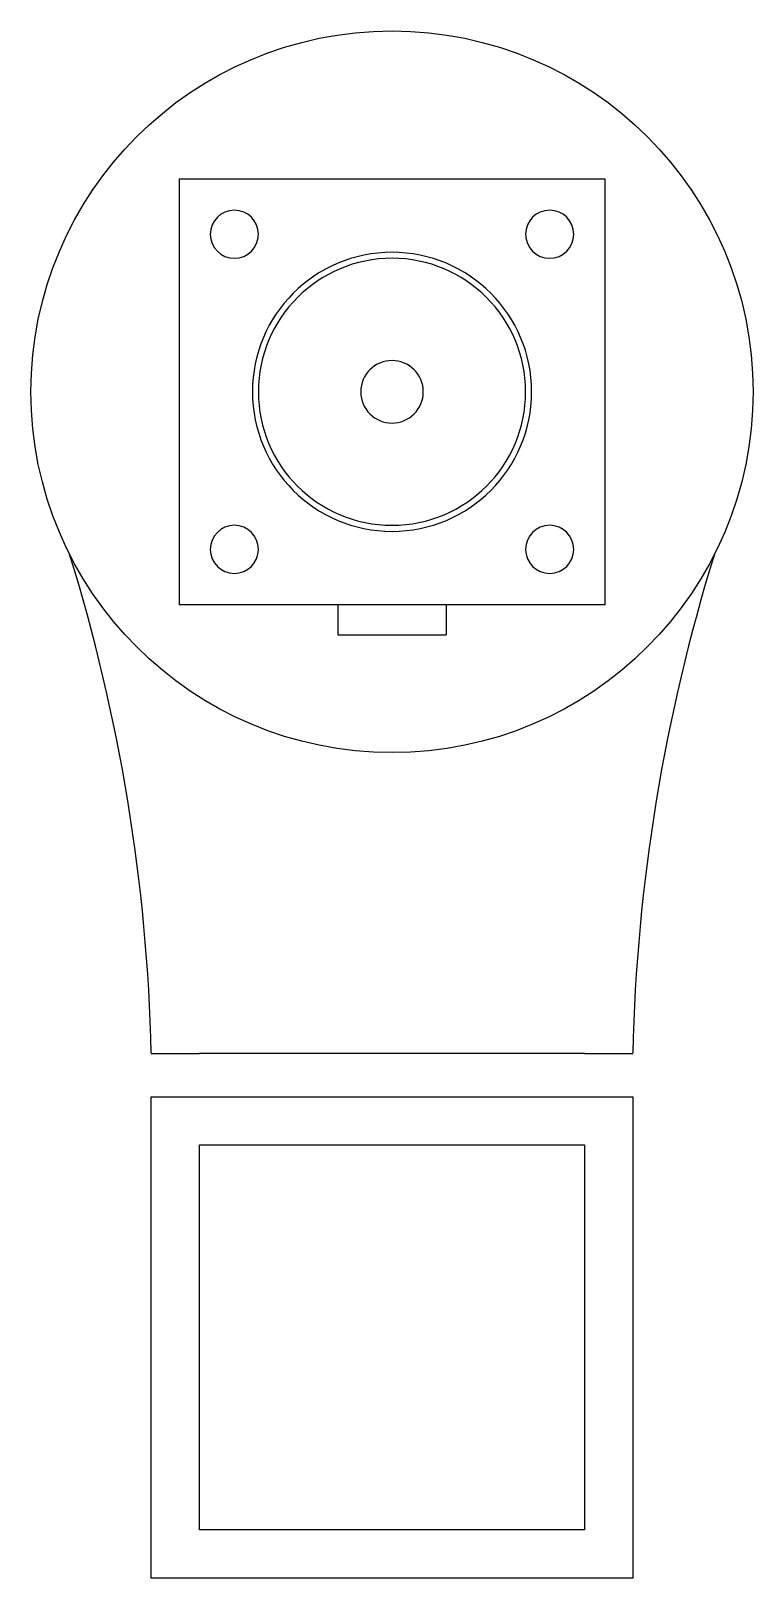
# Model space of a CAD drawing. Header units: millimetres. Extents: x 41 to 101, y -53 to 75.
import ezdxf

# ---------------------------------------------------------------- set-up
doc = ezdxf.new("R2010")
doc.units = ezdxf.units.MM
doc.header["$MEASUREMENT"] = 0
doc.layers.add('(2D)Joint with stepper', color=7, linetype='Continuous', true_color=0xffa800)

msp = doc.modelspace()

# ---------------------------------------------------------------- linework, layer by layer
at = {"layer": '(2D)Joint with stepper'}
for p, q in [((53.19, 62.92, 0.5), (53.19, 27.52, 0.5)), ((53.19, 62.92, 0.5), (88.59, 62.92, 0.5)), ((88.59, 27.52, 0.5), (88.59, 62.92, 0.5)), ((88.59, 27.52, 0.5), (53.19, 27.52, 0.5)), ((66.39, 25.02, 0.5), (75.39, 25.02, 0.5)), ((50.89, -9.78, 0.5), (54.89, -9.78, 0.5)), ((86.89, -9.78, 0.5), (54.89, -9.78, 0.5)), ((86.89, -9.78, 0.5), (90.89, -9.78, 0.5))]:
    msp.add_line(p, q, dxfattribs=at)
at = {"layer": '(2D)Joint with stepper', "extrusion": (0, -3.67394e-16, -1)}
for p, q in [((50.89, -53.4, 0.5), (50.89, -13.4, 0.5)), ((50.89, -13.4, 0.5), (90.89, -13.4, 0.5)), ((90.89, -13.4, 0.5), (90.89, -53.4, 0.5)), ((54.89, -49.4, 0.5), (54.89, -17.4, 0.5)), ((54.89, -17.4, 0.5), (86.89, -17.4, 0.5)), ((86.89, -17.4, 0.5), (86.89, -49.4, 0.5)), ((86.89, -49.4, 0.5), (54.89, -49.4, 0.5)), ((90.89, -53.4, 0.5), (50.89, -53.4, 0.5))]:
    msp.add_line(p, q, dxfattribs=at)
at = {"layer": '(2D)Joint with stepper', "extrusion": (0, 1, -1.83697e-16)}
msp.add_line((54.89, -17.4, 0.5), (86.89, -17.4, 0.5), dxfattribs=at)
at = {"layer": '(2D)Joint with stepper', "elevation": 0.5}
for points in [[(66.39, 27.52), (66.39, 25.02)], [(75.39, 27.52), (75.39, 25.02)]]:
    msp.add_lwpolyline(points, dxfattribs=at)
at = {"layer": '(2D)Joint with stepper'}
msp.add_circle((70.89, 45.22, 0.5), 30, dxfattribs=at)
at = {"layer": '(2D)Joint with stepper', "extrusion": (-1.22465e-16, 0, -1)}
for centre, radius in [((-57.79, 58.32, -0.5), 2), ((-83.99, 58.32, -0.5), 2), ((-70.89, 45.22, -0.5), 11.6), ((-70.89, 45.22, -0.5), 11.1), ((-70.89, 45.22, -0.5), 2.6), ((-57.79, 32.12, -0.5), 2), ((-83.99, 32.12, -0.5), 2)]:
    msp.add_circle(centre, radius, dxfattribs=at)
at = {"layer": '(2D)Joint with stepper'}
for centre, start, end in [((-101.13, -13.34, 0.5), 1.3444, 17.2394), ((242.91, -13.34, 0.5), 162.7606, 178.6556)]:
    msp.add_arc(centre, 152.06, start, end, dxfattribs=at)

doc.saveas('drawing.dxf')
